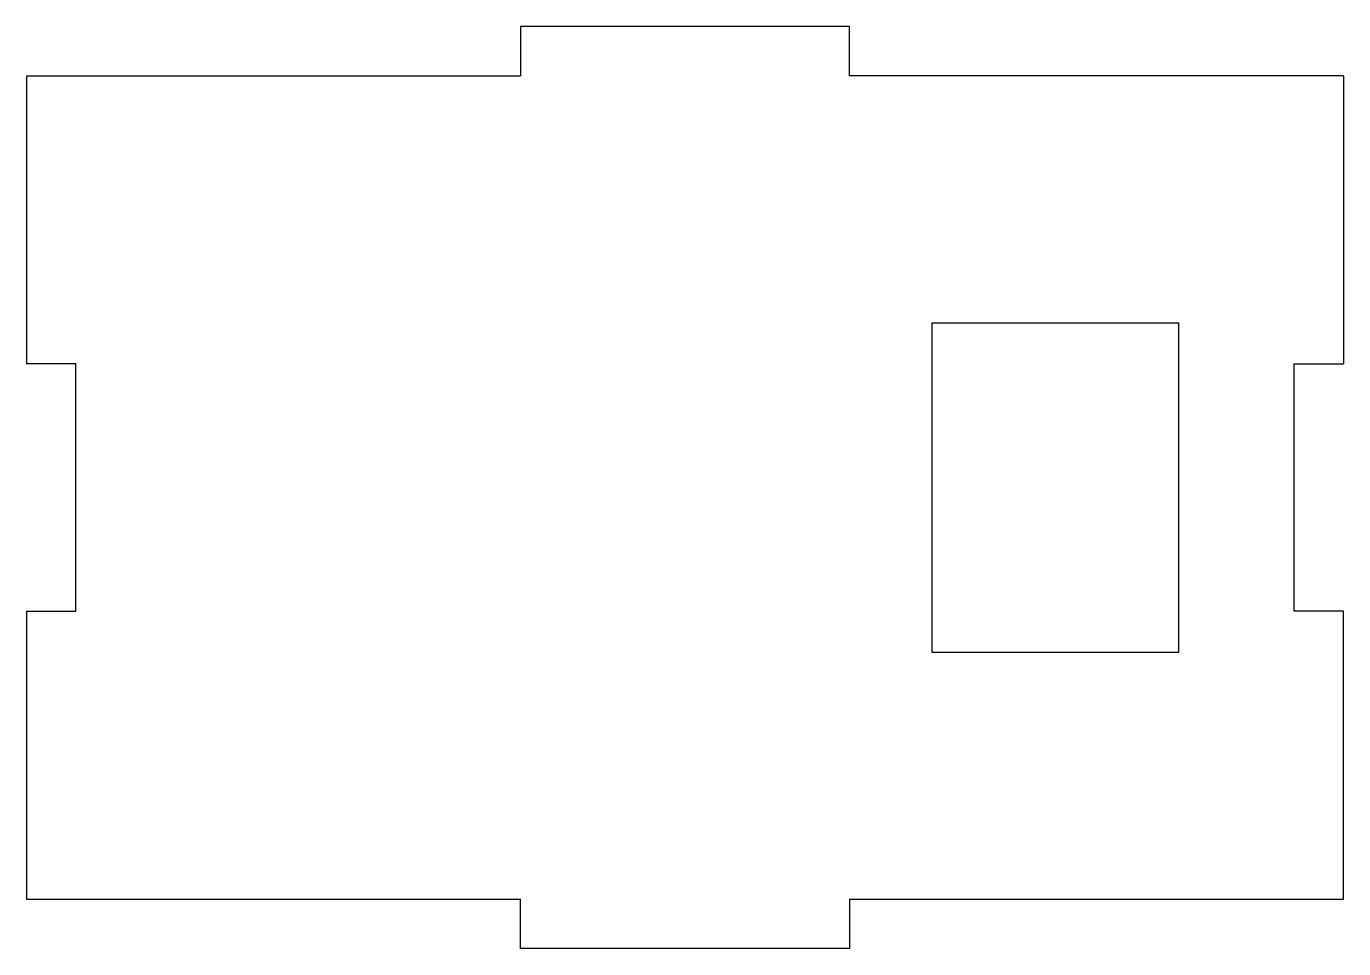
# Model space of a CAD drawing. Extents: x -40.3 to 39.7, y -35.2 to 20.8.
import ezdxf

# ---------------------------------------------------------------- set-up
doc = ezdxf.new("R2010")
doc.units = 0
doc.header["$MEASUREMENT"] = 0
doc.layers.add('VISIBLE', color=7, linetype='CONTINUOUS')

msp = doc.modelspace()

# ---------------------------------------------------------------- linework, layer by layer
at = {"layer": 'VISIBLE'}
for p, q in [((9.713, 20.77), (-10.287, 20.77)), ((-10.287, 20.77), (-10.287, 17.77)), ((9.713, 17.77), (9.713, 20.77)), ((-40.287, 17.77), (-10.287, 17.77)), ((-40.287, 17.77), (-40.287, 0.27)), ((39.713, 17.77), (9.713, 17.77)), ((39.713, 17.77), (39.713, 0.27)), ((14.713, 2.77), (14.713, -17.23)), ((14.713, 2.77), (29.713, 2.77)), ((29.713, -17.23), (29.713, 2.77)), ((-37.287, 0.27), (-40.287, 0.27)), ((-37.287, -14.73), (-37.287, 0.27)), ((36.713, -14.73), (36.713, 0.27)), ((36.713, 0.27), (39.713, 0.27)), ((-40.287, -14.73), (-40.287, -32.23)), ((-40.287, -14.73), (-37.287, -14.73)), ((39.713, -14.73), (36.713, -14.73)), ((39.713, -32.23), (39.713, -14.73)), ((14.713, -17.23), (29.713, -17.23)), ((-40.287, -32.23), (-10.287, -32.23)), ((-10.287, -35.23), (-10.287, -32.23)), ((9.713, -32.23), (9.713, -35.23)), ((9.713, -32.23), (39.713, -32.23)), ((9.713, -35.23), (-10.287, -35.23))]:
    msp.add_line(p, q, dxfattribs=at)

doc.saveas('drawing.dxf')
